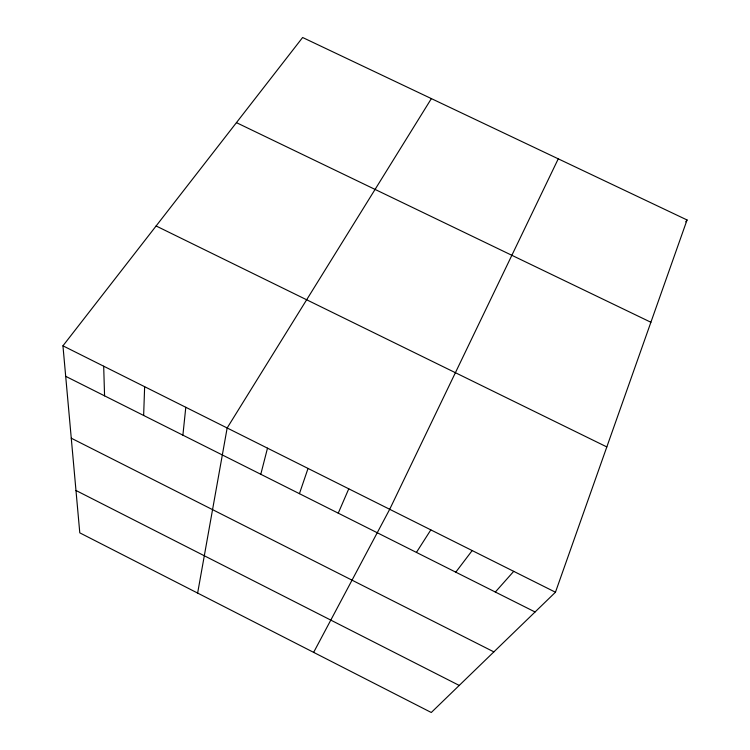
<?xml version="1.0" encoding="UTF-8"?>
<svg xmlns="http://www.w3.org/2000/svg" width="750" height="750" viewBox="0 0 750 750"><rect width="100%" height="100%" fill="white"/><g stroke="black" fill="none" stroke-linecap="round" stroke-linejoin="round"><path stroke-width="1.12" d="M143.644 415.463L144.637 386.7M182.888 435.169L185.794 407.288M197.634 593.081L227.156 427.987L431.372 98.616M260.794 474.272L267.497 448.163M299.428 493.678L308.034 468.45M555.459 592.228L687.056 219.966L302.625 37.5L62.944 345.825L79.791 532.847L431.278 712.5L555.459 592.228L62.944 345.825M338.25 513.159L348.769 488.822M558.253 158.831L389.7 509.306L313.641 652.369M416.428 552.413L430.837 529.884M685.725 221.841L687.056 219.966M455.784 572.175L472.181 550.566M495.338 592.031L513.722 571.35M236.438 122.644L650.897 322.266M156.113 225.975L606.825 446.934M65.691 376.322L535.069 611.981M71.259 438.197L493.866 651.881M75.975 490.481L459.234 685.434M103.688 366.216L104.569 395.841"/></g></svg>
